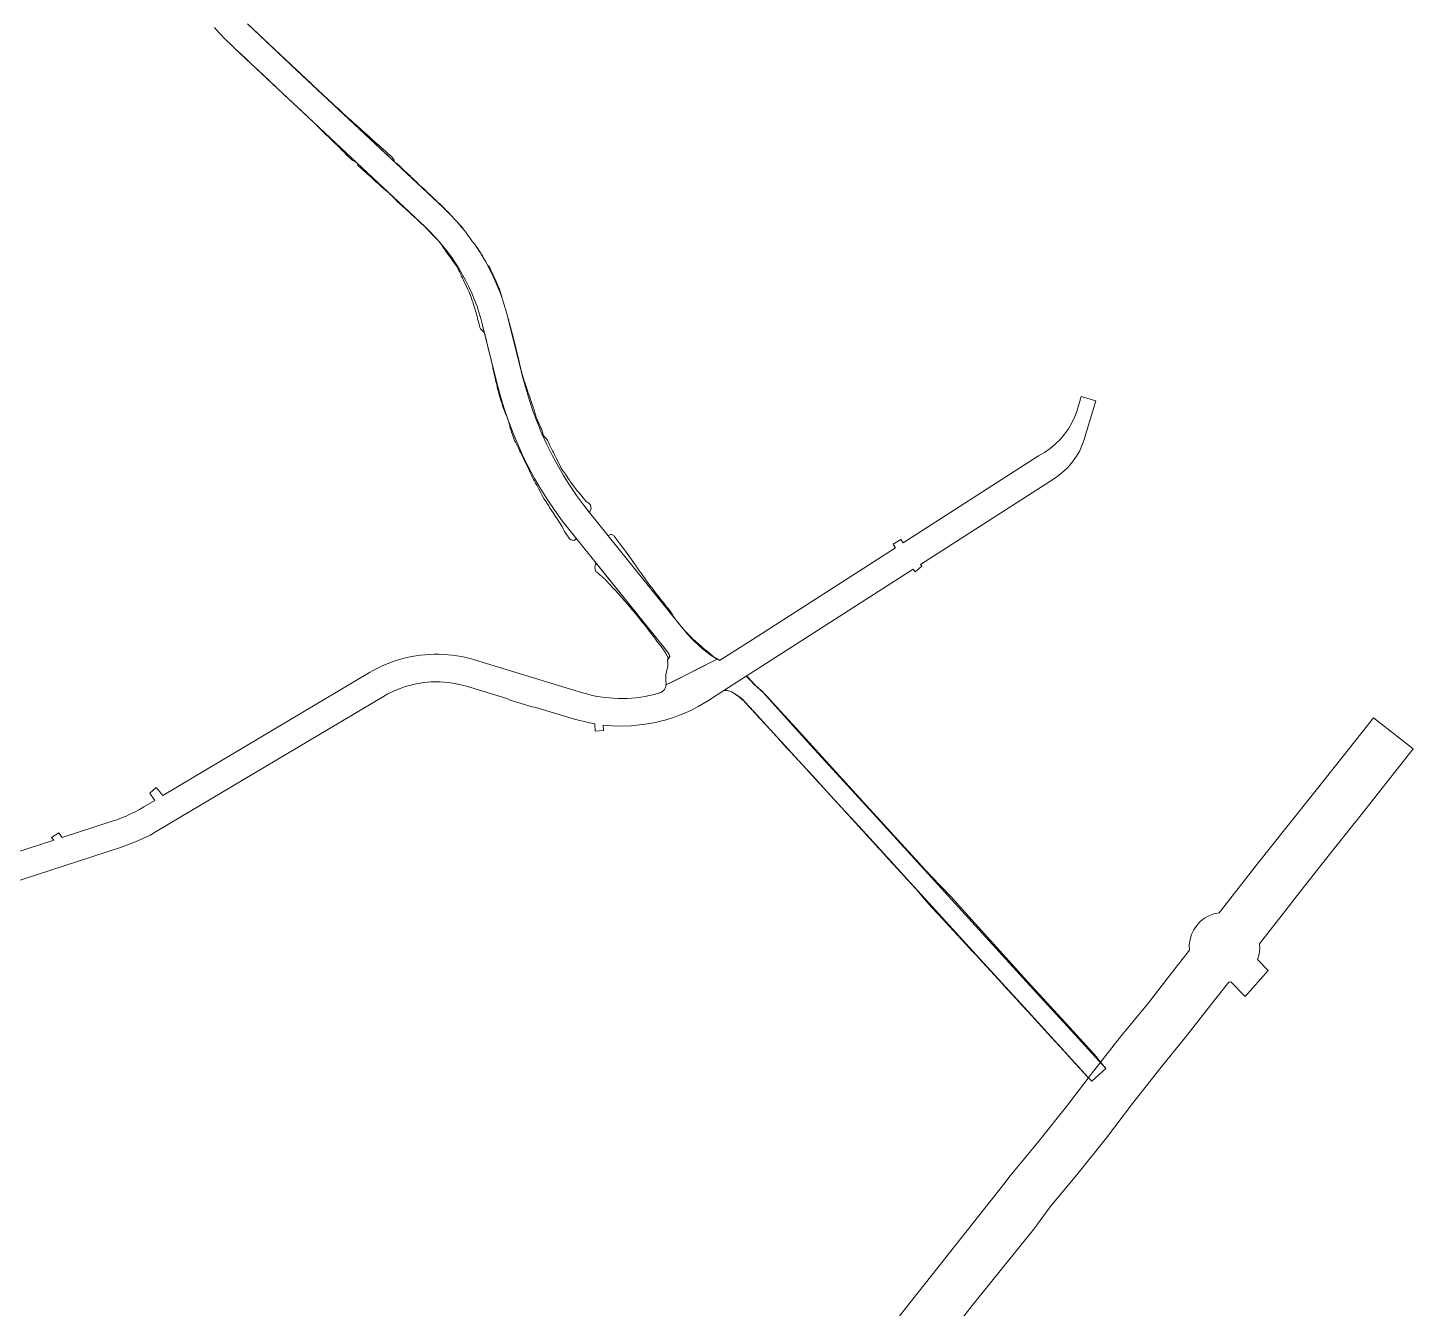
# Model space of a CAD drawing. Header units: inches. Extents: x 704148 to 723432, y 7075344 to 7101810.
# Drawn here: x 718345 to 719549, y 7096989 to 7098103 of the extents above; entities that cross this region are included whole.
import ezdxf

# ---------------------------------------------------------------- set-up
doc = ezdxf.new("R2010")
doc.units = ezdxf.units.IN
doc.header["$MEASUREMENT"] = 0
doc.layers.add('gisdb.gisadmin', color=7, linetype='Continuous', lineweight=9, true_color=0xccf5fc)

msp = doc.modelspace()

# ---------------------------------------------------------------- linework, layer by layer
at = {"layer": 'gisdb.gisadmin'}
for points in [[(718535.6132, 7098106.1868), (718705.8903, 7097946.2746), (718710.6804, 7097941.6215), (718712.7793, 7097939.4404), (718712.8396, 7097939.3771), (718715.7506, 7097936.3207), (718715.7919, 7097936.2774), (718717.245, 7097934.6591), (718719.4861, 7097932.1672), (718720.6373, 7097930.8197), (718721.7984, 7097929.4376), (718722.9121, 7097928.112), (718723.6414, 7097927.2439), (718724.0218, 7097926.791), (718725.4543, 7097924.8353), (718726.7228, 7097923.1118), (718727.9941, 7097921.3919), (718728.9497, 7097920.104), (718730.2268, 7097918.389), (718731.5077, 7097916.6761), (718732.7928, 7097914.9649), (718733.8544, 7097913.5571), (718734.0824, 7097913.2547), (718735.7064, 7097910.8357), (718736.9716, 7097908.8554), (718737.6807, 7097907.7338), (718738.4911, 7097906.4521), (718739.2028, 7097905.3264), (718739.8234, 7097904.2995), (718740.3326, 7097903.4307), (718741.1317, 7097902.067), (718741.2231, 7097901.9452), (718741.2404, 7097901.8815), (718742.8365, 7097899.1579), (718744.3312, 7097896.3979), (718745.3008, 7097894.6077), (718749.4778, 7097886.2584), (718751.7743, 7097881.2365), (718753.5002, 7097877.0987), (718754.3451, 7097875.0731), (718755.0721, 7097873.1499), (718756.5588, 7097869.2172), (718756.7066, 7097868.8265), (718757.1608, 7097867.5211), (718757.2351, 7097867.2716), (718757.6194, 7097865.9813), (718758.0787, 7097864.4429), (718758.8461, 7097861.8813), (718759.4619, 7097859.8335), (718760.2343, 7097857.2748), (718761.0101, 7097854.7163), (718761.4773, 7097853.1809), (718761.9459, 7097851.6449), (718762.215, 7097850.7651), (718762.5095, 7097849.659), (718775.277, 7097798.2402), (718777.9173, 7097788.319), (718780.8879, 7097778.4917), (718784.1855, 7097768.7691), (718787.8063, 7097759.1623), (718791.7463, 7097749.6819), (718796.0011, 7097740.3385), (718800.5659, 7097731.1426), (718805.4356, 7097722.1045), (718810.6048, 7097713.2343), (718816.0678, 7097704.5419), (718821.8183, 7097696.037), (718827.85, 7097687.7291), (718834.156, 7097679.6278), (718849.3116, 7097660.8148), (718911.6118, 7097583.4803), (718917.0306, 7097576.7537), (718917.5265, 7097576.1682), (718924.1196, 7097569.1049), (718931.3033, 7097562.6431), (718939.0228, 7097556.832), (718944.0444, 7097553.6595), (718902.7861, 7097532.6658), (718899.6963, 7097531.2436), (718899.7274, 7097531.9543), (718899.6513, 7097533.0674), (718899.6451, 7097533.1099), (718899.532, 7097533.88), (718899.3499, 7097536.0095), (718899.3525, 7097537.3873), (718899.354, 7097538.1469), (718899.5444, 7097540.2757), (718899.9196, 7097542.3799), (718900.4768, 7097544.4433), (718900.6894, 7097545.2307), (718900.8406, 7097545.7909), (718900.9403, 7097546.3499), (718901.0857, 7097547.165), (718901.21, 7097548.5553), (718901.1876, 7097550.4008), (718901.0295, 7097551.7877), (718901.0097, 7097551.8905), (718900.8245, 7097552.8488), (718903.0055, 7097555.9856), (718902.3538, 7097557.5096), (718901.5717, 7097558.9711), (718900.6652, 7097560.3588), (718900.0227, 7097561.2037), (718816.2451, 7097665.1986), (718809.4665, 7097673.9071), (718802.983, 7097682.8374), (718796.8016, 7097691.9794), (718790.9294, 7097701.3231), (718785.3729, 7097710.8578), (718780.1383, 7097720.5731), (718775.2315, 7097730.4579), (718770.658, 7097740.5012), (718766.4228, 7097750.6919), (718763.1793, 7097759.2977), (718763.1132, 7097759.5995), (718762.7314, 7097760.5579), (718762.4327, 7097761.3074), (718758.9861, 7097771.4694), (718755.793, 7097782.0331), (718752.9548, 7097792.6976), (718740.1873, 7097844.1163), (718738.6685, 7097849.8199), (718736.9583, 7097855.469), (718735.0585, 7097861.0572), (718732.9713, 7097866.5782), (718730.6991, 7097872.0256), (718728.2446, 7097877.3934), (718725.6104, 7097882.6753), (718722.7996, 7097887.8654), (718719.8153, 7097892.9577), (718716.6611, 7097897.9465), (718713.3404, 7097902.8261), (718709.857, 7097907.5909), (718706.2149, 7097912.2356), (718702.4183, 7097916.7548), (718698.4714, 7097921.1433), (718694.3788, 7097925.3963), (718690.1451, 7097929.5089), (718525.1597, 7098084.4514), (718525.1485, 7098084.462), (718525.1409, 7098084.4691), (718524.7835, 7098084.8036), (718522.593, 7098086.8535), (718520.4026, 7098088.9034), (718518.164, 7098091.0664), (718516.6608, 7098092.5325), (718516.5883, 7098092.6033), (718514.839, 7098094.3083), (718514.7811, 7098094.3647), (718513.305, 7098095.8584), (718512.7915, 7098096.4287), (718511.8993, 7098097.4198), (718510.494, 7098098.9798), (718509.0887, 7098100.5387), (718506.9804, 7098102.876)], [(718538.0443, 7098104.0367), (718539.8637, 7098102.3221), (718542.7747, 7098099.5787), (718544.594, 7098097.8641), (718546.7773, 7098095.8065), (718549.3244, 7098093.4061), (718551.5076, 7098091.3485), (718552.5992, 7098090.3197), (718554.0547, 7098088.948), (718555.1464, 7098087.9193), (718556.6018, 7098086.5476), (718558.0573, 7098085.1759), (718560.9683, 7098082.4325), (718562.7877, 7098080.7179), (718565.6987, 7098077.9745), (718567.1542, 7098076.6028), (718568.9735, 7098074.8881), (718571.1568, 7098072.8306), (718571.8845, 7098072.1447), (718572.9761, 7098071.116), (718574.0678, 7098070.0872), (718574.7955, 7098069.4014), (718575.5232, 7098068.7155), (718577.3426, 7098067.0009), (718578.4344, 7098065.9723), (718535.6132, 7098106.1868)], [(718140.1792, 7097322.4243), (718367.2762, 7097396.1188), (718365.3877, 7097398.612), (718371.6328, 7097402.4262), (718374.7345, 7097398.5391), (718417.9526, 7097412.5637), (718422.0599, 7097413.9693), (718426.1202, 7097415.5052), (718430.1295, 7097417.1698), (718434.0837, 7097418.9614), (718437.9787, 7097420.8782), (718441.8106, 7097422.9183), (718445.5754, 7097425.0796), (718455.155, 7097430.7838), (718450.7248, 7097437.1928), (718456.3654, 7097441.8916), (718462.1569, 7097434.9531), (718641.7262, 7097541.8785), (718645.156, 7097543.841), (718648.6518, 7097545.6834), (718652.2094, 7097547.4033), (718655.8244, 7097548.9989), (718659.4927, 7097550.468), (718663.2097, 7097551.8091), (718666.971, 7097553.0204), (718670.7721, 7097554.1005), (718674.6083, 7097555.0481), (718678.4751, 7097555.862), (718682.3678, 7097556.5414), (718686.2818, 7097557.0853), (718690.2122, 7097557.4931), (718694.1544, 7097557.7643), (718698.1037, 7097557.8986), (718702.0552, 7097557.8959), (718706.0043, 7097557.756), (718709.9461, 7097557.4793), (718713.876, 7097557.066), (718717.7892, 7097556.5166), (718721.6809, 7097555.8319), (718725.5466, 7097555.0125), (718729.3815, 7097554.0596), (718733.181, 7097552.9741), (718826.9795, 7097524.41), (718830.7647, 7097523.3271), (718834.5844, 7097522.3732), (718838.4343, 7097521.5493), (718842.3099, 7097520.8564), (718846.2068, 7097520.2953), (718850.1204, 7097519.8667), (718854.0464, 7097519.571), (718857.9801, 7097519.4086), (718861.917, 7097519.3797), (718865.8527, 7097519.4843), (718869.7825, 7097519.7222), (718873.702, 7097520.0933), (718877.6067, 7097520.597), (718881.4921, 7097521.2329), (718883.8234, 7097521.6961), (718885.3536, 7097522.0001), (718889.187, 7097522.8978), (718890.0603, 7097523.1338), (718892.9877, 7097523.925), (718893.6822, 7097524.0788), (718894.3606, 7097524.2926), (718894.3607, 7097524.2926), (718895.018, 7097524.5647), (718895.0184, 7097524.5649), (718895.6487, 7097524.8929), (718895.649, 7097524.8931), (718896.0907, 7097525.1743), (718896.249, 7097525.2752), (718896.8135, 7097525.7081), (718897.0311, 7097525.9075), (718897.3381, 7097526.1886), (718897.3382, 7097526.1888), (718897.8185, 7097526.7128), (718897.8187, 7097526.713), (718898.2519, 7097527.2773), (718898.6342, 7097527.8772), (718898.9628, 7097528.5081), (718898.9629, 7097528.5084), (718899.2351, 7097529.165), (718899.2352, 7097529.1653), (718899.4492, 7097529.8437), (718899.4493, 7097529.8439), (718899.6033, 7097530.538), (718899.6033, 7097530.5382), (718899.6963, 7097531.2435), (718903.5992, 7097533.13), (718944.0441, 7097553.6596), (718944.3002, 7097553.7896), (718945.2043, 7097553.2086), (718946.1715, 7097552.3156), (718968.953, 7097566.9419), (718971.3087, 7097568.4543), (719099.1664, 7097650.5422), (719097.1267, 7097653.7192), (719103.9128, 7097657.7394), (719105.8736, 7097654.8484), (719223.475, 7097730.3515), (719228.6241, 7097733.3), (719233.4966, 7097736.6859), (719238.0554, 7097740.4837), (719242.2659, 7097744.6643), (719246.096, 7097749.196), (719249.5166, 7097754.0443), (719252.5016, 7097759.1723), (719255.0284, 7097764.5408), (719256.71, 7097768.9914), (719260.6539, 7097782.0163), (719273.4788, 7097778.133), (719262.9561, 7097743.6562), (719261.6007, 7097739.8911), (719260.7272, 7097738.0005), (719259.2882, 7097734.886), (719257.3555, 7097731.5111), (719256.5483, 7097730.1015), (719252.0948, 7097724.0053), (719248.6237, 7097720.0802), (719243.8734, 7097715.6388), (719240.59, 7097713.0297), (719237.2714, 7097710.6886), (719120.804, 7097635.9135), (719122.1302, 7097634.3378), (719116.3902, 7097629.5837), (719114.4989, 7097631.8655), (718978.8915, 7097544.8021), (718976.6313, 7097543.351), (718969.3362, 7097538.6673), (718949.972, 7097526.235), (718944.2219, 7097522.5433), (718944.1378, 7097522.4893), (718936.4923, 7097517.5807), (718933.157, 7097515.5048), (718933.155, 7097515.5036), (718927.6971, 7097512.3768), (718922.4256, 7097509.6551), (718916.7138, 7097507.0149), (718911.2253, 7097504.763), (718905.3068, 7097502.6313), (718905.3051, 7097502.6307), (718905.3035, 7097502.6302), (718899.6411, 7097500.8657), (718893.5585, 7097499.2577), (718893.5577, 7097499.2574), (718890.4069, 7097498.6438), (718881.5609, 7097496.9209), (718869.4062, 7097495.6388), (718857.186, 7097495.421), (718844.9933, 7097496.2691), (718845.2224, 7097491.4418), (718838.0305, 7097491.1005), (718837.7369, 7097497.2859), (718831.8241, 7097498.4039), (718819.9879, 7097501.451), (718786.4267, 7097511.6651), (718783.3656, 7097512.1853), (718764.2331, 7097518.0117), (718761.1259, 7097519.3698), (718726.1894, 7097530.0151), (718718.5943, 7097531.9704), (718710.8577, 7097533.2563), (718703.0384, 7097533.863), (718695.196, 7097533.786), (718687.3902, 7097533.0257), (718679.6803, 7097531.5879), (718672.1251, 7097529.4837), (718664.782, 7097526.729), (718657.707, 7097523.3448), (718654.0051, 7097521.2575), (718457.8543, 7097404.4585), (718451.0533, 7097400.6302), (718438.4448, 7097394.622), (718425.3605, 7097389.7355), (718156.9145, 7097302.623)], [(719086.6637, 7096961.8798), (719108.8613, 7096990.0779), (719193.4946, 7097096.9535), (719198.8634, 7097104.2701), (719223.7423, 7097134.4169), (719247.9109, 7097164.4769), (719270.5222, 7097194.1866), (719295.7966, 7097226.2943), (719318.1282, 7097253.6296), (719341.958, 7097284.1572), (719354.7294, 7097300.5131), (719354.6194, 7097305.1015), (719355.2152, 7097309.6523), (719356.5028, 7097314.0577), (719358.4516, 7097318.2131), (719361.0154, 7097322.02), (719364.1334, 7097325.3881), (719367.7315, 7097328.2374), (719371.7245, 7097330.5004), (719376.0176, 7097332.1235), (719380.5091, 7097333.068), (719389.9494, 7097344.8566), (719413.7318, 7097375.1658), (719439.7047, 7097408.0702), (719463.7102, 7097438.27), (719488.4532, 7097469.099), (719514.6853, 7097502.6666), (719549.3547, 7097475.5734), (719499.5486, 7097412.6276), (719498.0898, 7097410.81), (719474.1953, 7097380.7498), (719448.3082, 7097347.9542), (719440.5202, 7097338.0287), (719424.7785, 7097317.9668), (719415.7075, 7097305.9738), (719415.8431, 7097301.815), (719415.2527, 7097297.0591), (719413.9303, 7097292.4528), (719413.9022, 7097292.3923), (719423.1029, 7097282.7011), (719403.0406, 7097260.155), (719390.8468, 7097273.1049), (719388.8369, 7097272.7004), (719376.642, 7097257.0828), (719352.5118, 7097226.1704), (719330.1234, 7097198.7657), (719305.3178, 7097167.2534), (719282.5691, 7097137.3631), (719257.8573, 7097106.6275), (719233.5966, 7097077.2299), (719219.3363, 7097057.796), (719165.9308, 7096991.372), (719143.4187, 7096962.8421)]]:
    msp.add_lwpolyline(points, dxfattribs=at)
for points in [[(718525.1597, 7098084.4514), (718690.1451, 7097929.5089), (718689.5112, 7097930.0756), (718688.4077, 7097931.0918), (718686.5843, 7097932.802), (718682.8546, 7097936.1344), (718680.2807, 7097938.5063), (718678.4576, 7097940.217), (718676.2465, 7097942.2449), (718673.7057, 7097944.6521), (718670.0032, 7097948.0134), (718668.1542, 7097949.6964), (718666.3067, 7097951.3811), (718663.8016, 7097953.8263), (718660.6332, 7097957.026), (718659.9297, 7097957.7377), (718658.5236, 7097959.162), (718657.4052, 7097960.1622), (718655.8742, 7097961.4535), (718654.3257, 7097962.7262), (718651.6685, 7097965.0094), (718649.8169, 7097966.6898), (718646.85, 7097969.3736), (718645.3644, 7097970.7133), (718643.5055, 7097972.3858), (718641.272, 7097974.3898), (718640.1541, 7097975.3906), (718638.2891, 7097977.0567), (718637.1691, 7097978.0552), (718635.6746, 7097979.3853), (718633.8045, 7097981.0459), (718633.4302, 7097981.3777), (718632.6813, 7097982.0411), (718632.3068, 7097982.3727), (718631.6, 7097983.0809), (718630.7357, 7097985.0821), (718630.4556, 7097985.5142), (718630.0569, 7097985.82), (718629.2021, 7097986.3706), (718628.742, 7097986.611), (718627.3504, 7097987.3204), (718626.4305, 7097987.8017), (718626.0738, 7097988.1522), (718624.2907, 7097989.9055), (718622.153, 7097992.0115), (718619.6616, 7097994.4713), (718617.8838, 7097996.2301), (718615.0404, 7097999.0455), (718610.7658, 7098003.2584), (718606.4784, 7098007.4578), (718603.9716, 7098009.9011), (718599.6642, 7098014.0791), (718593.9011, 7098019.6286), (718588.1155, 7098025.1541), (718582.3072, 7098030.6555), (718576.1187, 7098036.4824), (718567.0169, 7098045.0501), (718560.8277, 7098050.8762), (718554.2743, 7098057.0451), (718545.1725, 7098065.6128), (718538.9833, 7098071.4389), (718534.2503, 7098075.8942), (718530.2455, 7098079.664)], [(718578.4344, 7098065.9723), (718580.2588, 7098064.263), (718583.1777, 7098061.5281), (718586.4616, 7098058.4513), (718591.5698, 7098053.6653), (718594.8536, 7098050.5885), (718599.5998, 7098046.1473), (718602.5272, 7098043.4215), (718603.9931, 7098042.0608), (718609.1346, 7098037.3103), (718611.7119, 7098034.9419), (718615.0318, 7098031.9036), (718618.7291, 7098028.5367), (718623.9201, 7098023.8387), (718625.4064, 7098022.4999), (718626.522, 7098021.4967), (718628.0108, 7098020.1604), (718630.9926, 7098017.4924), (718633.98, 7098014.8304), (718635.8474, 7098013.167), (718638.0865, 7098011.1688), (718641.8136, 7098007.8337), (718643.3029, 7098006.498), (718647.7651, 7098002.4848), (718649.6219, 7098000.8101), (718651.4772, 7097999.1338), (718653.3312, 7097997.4559), (718655.9242, 7097995.1044), (718657.7747, 7097993.4229), (718661.1019, 7097990.3923), (718662.2099, 7097989.381), (718662.4987, 7097988.9581), (718662.9181, 7097987.944), (718663.1276, 7097987.4367), (718663.3423, 7097986.9349), (718663.5156, 7097986.389), (718663.7324, 7097985.8896), (718664.1584, 7097985.6127), (718664.5584, 7097985.3083), (718664.9978, 7097985.0458), (718665.4372, 7097984.7833), (718665.877, 7097984.5212), (718666.2639, 7097984.2028), (718667.3905, 7097983.2112), (718670.2627, 7097980.4266), (718672.0606, 7097978.6891), (718674.9418, 7097975.914), (718677.1063, 7097973.8365), (718677.8285, 7097973.1448), (718678.5511, 7097972.4534), (718681.0827, 7097970.0364), (718682.8936, 7097968.3128), (718683.9812, 7097967.2797), (718685.4325, 7097965.9036), (718687.2486, 7097964.1855), (718688.703, 7097962.8126), (718691.9805, 7097959.7291), (718693.0739, 7097958.7023), (718694.8963, 7097956.9908), (718696.3542, 7097955.6217), (718697.8121, 7097954.2525), (718698.9055, 7097953.2257), (718699.9989, 7097952.1988), (718701.0923, 7097951.172), (718702.9147, 7097949.4605), (718704.3726, 7097948.0914), (718705.8305, 7097946.7222), (718707.3047, 7097945.1986), (718708.7814, 7097943.6442), (718710.2573, 7097942.0914), (718711.364, 7097940.9277), (718712.7793, 7097939.4404), (718710.6804, 7097941.6215), (718705.8903, 7097946.2746)], [(718698.4714, 7097921.1433), (718702.4183, 7097916.7548), (718702.0488, 7097917.1476), (718701.3973, 7097917.834), (718700.3837, 7097918.8302), (718699.7086, 7097919.4938), (718698.6765, 7097920.4697), (718698.0068, 7097921.1363), (718697.6748, 7097921.4722), (718697.0138, 7097922.1463), (718696.6837, 7097922.4837), (718695.7139, 7097923.5154), (718695.3995, 7097923.868), (718695.085, 7097924.2208), (718694.436, 7097924.9069), (718693.8015, 7097925.6078), (718693.1588, 7097926.3013), (718692.511, 7097926.9902), (718691.863, 7097927.6795), (718691.2134, 7097928.3678), (718690.8858, 7097928.7092), (718690.2424, 7097929.4053), (718690.2466, 7097929.4103), (718694.3788, 7097925.3963)], [(718722.6084, 7097928.7289), (718723.872, 7097926.9955), (718724.0218, 7097926.791), (718723.6414, 7097927.2439), (718722.9121, 7097928.112), (718721.7984, 7097929.4376), (718720.6373, 7097930.8197), (718719.4861, 7097932.1672), (718717.245, 7097934.6591), (718715.7919, 7097936.2774), (718716.8998, 7097935.1151), (718718.3783, 7097933.5651), (718719.8591, 7097932.0149), (718720.9727, 7097930.8531), (718721.6618, 7097930.0324)], [(718702.4183, 7097916.7548), (718706.2149, 7097912.2356), (718709.857, 7097907.5909), (718713.3404, 7097902.8261), (718716.6611, 7097897.9465), (718719.8153, 7097892.9577), (718722.7996, 7097887.8654), (718725.6104, 7097882.6753), (718728.2446, 7097877.3934), (718730.6991, 7097872.0256), (718732.9713, 7097866.5782), (718735.0585, 7097861.0572), (718736.9583, 7097855.469), (718738.6685, 7097849.8199), (718740.1873, 7097844.1163), (718752.9548, 7097792.6976), (718755.793, 7097782.0331), (718758.9861, 7097771.4694), (718762.4327, 7097761.3074), (718762.1584, 7097761.9958), (718761.5851, 7097763.4341), (718761.3939, 7097763.9137), (718760.82, 7097765.3528), (718760.4371, 7097766.3125), (718759.8625, 7097767.7527), (718759.4791, 7097768.7132), (718759.0955, 7097769.674), (718758.7117, 7097770.6353), (718758.3277, 7097771.5969), (718758.1556, 7097772.0842), (718757.8468, 7097773.0701), (718757.5378, 7097774.0559), (718757.0742, 7097775.5347), (718756.7651, 7097776.5206), (718756.1464, 7097778.4924), (718755.3723, 7097780.9577), (718754.9075, 7097782.4372), (718754.2259, 7097784.9296), (718753.8461, 7097786.4328), (718753.4661, 7097787.9358), (718752.9592, 7097789.9394), (718752.7058, 7097790.9412), (718752.1142, 7097793.4249), (718751.8025, 7097794.8931), (718751.3904, 7097796.8515), (718751.0817, 7097798.3204), (718750.5526, 7097800.2497), (718749.8615, 7097803.1692), (718749.6399, 7097804.1446), (718749.0219, 7097806.567), (718748.9646, 7097807.068), (718748.7944, 7097808.5713), (718748.5838, 7097810.0645), (718748.208, 7097811.5168), (718747.9586, 7097812.4852), (718747.5862, 7097813.9383), (718746.9702, 7097816.3612), (718746.1173, 7097819.7558), (718745.3953, 7097822.6676), (718744.6814, 7097825.5814), (718744.2101, 7097827.5251), (718743.859, 7097828.9835), (718743.1631, 7097831.9018), (718742.7036, 7097833.8484), (718742.4753, 7097834.8221), (718742.2479, 7097835.796), (718741.7952, 7097837.2292), (718741.5787, 7097837.6906), (718741.2376, 7097838.1211), (718740.7944, 7097838.5262), (718739.9092, 7097839.3368), (718739.0664, 7097840.1579), (718738.6461, 7097840.5687), (718738.2547, 7097840.9867), (718737.9356, 7097841.4226), (718737.77, 7097841.8967), (718737.6599, 7097842.3845), (718737.4403, 7097843.3604), (718737.09, 7097844.7167), (718736.8573, 7097845.6176), (718736.7413, 7097846.0682), (718736.5102, 7097846.9696), (718736.2802, 7097847.8715), (718736.0513, 7097848.774), (718735.8235, 7097849.677), (718735.5966, 7097850.5807), (718735.3708, 7097851.4851), (718735.146, 7097852.3902), (718734.8106, 7097853.7497), (718734.5881, 7097854.6572), (718734.3165, 7097855.5493), (718734.0198, 7097856.4334), (718733.5769, 7097857.7601), (718733.1365, 7097859.0879), (718732.5529, 7097860.8603), (718731.8289, 7097863.0798), (718731.5409, 7097863.969), (718731.1105, 7097865.3047), (718730.6817, 7097866.6425), (718730.1097, 7097868.4289), (718729.8235, 7097869.3235), (718729.5372, 7097870.2189), (718729.1957, 7097871.0915), (718728.401, 7097872.7877), (718727.8057, 7097874.0597), (718727.0129, 7097875.7558), (718725.8248, 7097878.301), (718724.6326, 7097880.8462), (718723.6337, 7097882.9669), (718722.6294, 7097885.088), (718721.8218, 7097886.7855), (718721.2136, 7097888.0592), (718720.6031, 7097889.3336), (718719.9903, 7097890.6086), (718719.5804, 7097891.4592), (718718.9636, 7097892.7358), (718718.3442, 7097894.0135), (718717.9103, 7097894.8537), (718716.55, 7097896.78), (718715.46, 7097898.3177), (718714.0952, 7097900.2362), (718713.0011, 7097901.7683), (718711.081, 7097904.4448), (718710.2558, 7097905.5902), (718709.1531, 7097907.1163), (718708.3241, 7097908.2601), (718707.4933, 7097909.4035), (718707.216, 7097909.7845), (718706.6835, 7097910.5645), (718706.1823, 7097911.3707), (718705.6824, 7097912.1796), (718705.4252, 7097912.5787), (718704.8756, 7097913.349), (718704.5969, 7097913.7313), (718704.02, 7097914.48), (718703.4431, 7097915.2293), (718702.8692, 7097915.9818)], [(718740.7335, 7097902.899), (718741.0181, 7097902.4454), (718741.2231, 7097901.9452), (718741.1317, 7097902.067), (718740.3326, 7097903.4307), (718739.8234, 7097904.2995), (718739.2028, 7097905.3264), (718738.4911, 7097906.4521), (718737.6807, 7097907.7338), (718736.9716, 7097908.8554), (718735.7064, 7097910.8357), (718734.0824, 7097913.2547), (718735.0529, 7097911.9724), (718736.0262, 7097910.6902), (718737.0026, 7097909.4078), (718737.2599, 7097908.9361), (718737.5106, 7097908.4605), (718737.9927, 7097907.4979), (718738.2437, 7097907.0234), (718738.4948, 7097906.5491), (718738.7928, 7097906.1041), (718739.0925, 7097905.66), (718739.3743, 7097905.2049), (718739.9312, 7097904.2904), (718740.1884, 7097903.8204), (718740.4633, 7097903.3611)], [(718755.1802, 7097874.2145), (718755.9409, 7097871.6355), (718757.1608, 7097867.5211), (718756.7066, 7097868.8265), (718756.5588, 7097869.2172), (718755.0721, 7097873.1499), (718754.3451, 7097875.0731), (718753.5002, 7097877.0987), (718751.7743, 7097881.2365), (718749.4778, 7097886.2584), (718745.3008, 7097894.6077), (718744.3312, 7097896.3979), (718744.3855, 7097896.3567), (718744.8128, 7097895.9791), (718745.2312, 7097895.5955), (718745.9274, 7097894.7506), (718746.6131, 7097893.2923), (718747.2969, 7097891.8342), (718748.6588, 7097888.9177), (718749.564, 7097886.9732), (718749.7902, 7097886.4871), (718750.6945, 7097884.5427), (718751.8245, 7097882.1114), (718752.7284, 7097880.1653), (718753.4065, 7097878.7049), (718754.3109, 7097876.7561), (718754.7242, 7097875.7652)], [(718762.7934, 7097848.6253), (718763.2504, 7097846.6781), (718762.5095, 7097849.659), (718762.215, 7097850.7651), (718762.4159, 7097850.1082)], [(718763.2504, 7097846.6781), (718763.6402, 7097845.2293), (718763.8984, 7097844.263), (718764.4121, 7097842.3298), (718764.9221, 7097840.3958), (718765.5545, 7097837.9769), (718766.3058, 7097835.0723), (718767.0489, 7097832.1657), (718767.5397, 7097830.2269), (718768.3898, 7097826.8317), (718769.1095, 7097823.9193), (718769.821, 7097821.0048), (718770.4076, 7097818.5746), (718770.9885, 7097816.1429), (718771.5637, 7097813.7098), (718771.906, 7097812.2493), (718772.5845, 7097809.3266), (718773.0323, 7097807.3771), (718773.3747, 7097805.9166), (718773.629, 7097804.9493), (718774.5235, 7097801.5652), (718775.0381, 7097799.6322), (718775.5844, 7097797.7322), (718776.0482, 7097796.3663), (718776.8218, 7097794.0922), (718777.4404, 7097792.2748), (718777.9043, 7097790.9128), (718778.2134, 7097790.0053), (718778.6771, 7097788.6446), (718779.1406, 7097787.2846), (718779.6041, 7097785.9253), (718780.3765, 7097783.6609), (718781.1488, 7097781.398), (718781.7667, 7097779.5884), (718782.0757, 7097778.6839), (718783.0027, 7097775.9708), (718783.4663, 7097774.6146), (718784.0846, 7097772.8064), (718784.8577, 7097770.5461), (718785.3038, 7097769.1834), (718785.6896, 7097767.7985), (718786.0792, 7097766.4138), (718786.8656, 7097764.1552), (718787.3151, 7097762.791), (718787.7787, 7097761.4316), (718788.5239, 7097759.6684), (718789.0034, 7097758.8296), (718789.7169, 7097757.5709), (718790.0673, 7097756.6817), (718790.604, 7097755.3524), (718790.9982, 7097754.4812), (718791.3914, 7097753.6099), (718791.8731, 7097752.2571), (718792.3622, 7097750.9066), (718792.9132, 7097749.0601), (718793.2191, 7097748.1491), (718793.8339, 7097747.3755), (718795.3707, 7097745.4488), (718796.2926, 7097744.2978), (718796.8098, 7097743.487), (718797.424, 7097742.1964), (718797.8349, 7097741.3366), (718798.4533, 7097740.048), (718799.2816, 7097738.3317), (718799.9058, 7097737.0459), (718800.9516, 7097734.9053), (718801.3719, 7097734.05), (718802.4275, 7097731.9137), (718803.4902, 7097729.7803), (718804.3455, 7097728.0757), (718804.9899, 7097726.7983), (718806.0697, 7097724.6715), (718808.2508, 7097720.4254), (718809.1783, 7097718.7569), (718809.71, 7097717.9623), (718811.3106, 7097715.5841), (718812.1139, 7097714.398), (718814.5355, 7097710.8518), (718815.6175, 7097709.2814), (718816.9745, 7097707.3229), (718817.5175, 7097706.54), (718818.874, 7097704.5831), (718819.7528, 7097703.4527), (718820.9645, 7097701.9743), (718822.4768, 7097700.1285), (718824.2884, 7097697.9164), (718826.3979, 7097695.339), (718828.8041, 7097692.3969), (718830.3187, 7097690.5693), (718830.7485, 7097690.2993), (718831.1775, 7097690.0294), (718831.6056, 7097689.7594), (718832.0327, 7097689.4895), (718832.4589, 7097689.2195), (718832.8612, 7097688.9321), (718833.2428, 7097688.6294), (718833.963, 7097687.6992), (718834.5404, 7097684.6009), (718833.13, 7097681.08), (718833.1116, 7097680.9695), (718827.85, 7097687.7291), (718821.8183, 7097696.037), (718816.0678, 7097704.5419), (718810.6048, 7097713.2343), (718805.4356, 7097722.1045), (718800.5659, 7097731.1426), (718796.0011, 7097740.3385), (718791.7463, 7097749.6819), (718787.8063, 7097759.1623), (718784.1855, 7097768.7691), (718780.8879, 7097778.4917), (718777.9173, 7097788.319), (718775.277, 7097798.2402)], [(718816.2451, 7097665.1986), (718821.9159, 7097658.1593), (718819.3505, 7097656.9335), (718817.0879, 7097657.4174), (718815.6275, 7097658.321), (718814.7921, 7097659.5742), (718813.9556, 7097660.8265), (718813.117, 7097662.0771), (718811.4753, 7097664.7492), (718810.2054, 7097667.068), (718809.1983, 7097668.9238), (718808.9478, 7097669.3878), (718808.1346, 7097670.7312), (718806.4224, 7097673.3484), (718804.9993, 7097675.5286), (718803.5772, 7097677.7069), (718802.1558, 7097679.8834), (718800.4509, 7097682.4931), (718798.4623, 7097685.5357), (718797.6101, 7097686.8391), (718796.1896, 7097689.0108), (718795.3372, 7097690.3136), (718794.7688, 7097691.1821), (718794.4846, 7097691.6163), (718793.5002, 7097693.4508), (718791.7725, 7097696.6525), (718790.2821, 7097699.3862), (718788.7822, 7097702.1111), (718787.2726, 7097704.8277), (718786.2604, 7097706.6346), (718784.9886, 7097708.889), (718784.4777, 7097709.7895), (718783.7091, 7097711.139), (718783.2771, 7097712.0832), (718782.6316, 7097713.4998), (718781.5506, 7097715.8554), (718780.8987, 7097717.2657), (718779.8069, 7097719.6113), (718778.9284, 7097721.4838), (718777.8237, 7097723.8197), (718776.7115, 7097726.1509), (718775.8162, 7097728.0127), (718774.4637, 7097730.8008), (718773.3277, 7097733.1205), (718772.6421, 7097734.511), (718772.1833, 7097735.4374), (718770.7986, 7097738.2145), (718769.635, 7097740.5266), (718768.705, 7097742.3786), (718768.285, 7097743.3242), (718767.4271, 7097745.2084), (718767.2192, 7097745.6823), (718767.055, 7097746.1742), (718766.3871, 7097748.1363), (718766.036, 7097749.1099), (718765.8601, 7097749.5965), (718765.6842, 7097750.083), (718765.3324, 7097751.0558), (718764.9806, 7097752.0285), (718764.6287, 7097753.0009), (718764.4528, 7097753.4871), (718764.1809, 7097754.4898), (718763.9695, 7097755.5147), (718763.7582, 7097756.5385), (718763.547, 7097757.5612), (718763.3359, 7097758.5829), (718763.1793, 7097759.2977), (718766.4228, 7097750.6919), (718770.658, 7097740.5012), (718775.2315, 7097730.4579), (718780.1383, 7097720.5731), (718785.3729, 7097710.8578), (718790.9294, 7097701.3231), (718796.8016, 7097691.9794), (718802.983, 7097682.8374), (718809.4665, 7097673.9071)], [(718911.0064, 7097584.2727), (718911.6118, 7097583.4803), (718849.3116, 7097660.8148), (718851.2602, 7097661.8724), (718852.6062, 7097661.8788), (718854.1357, 7097661.0921), (718854.4412, 7097660.6962), (718854.7464, 7097660.2999), (718855.3556, 7097659.5066), (718856.2667, 7097658.3144), (718858.0792, 7097655.9222), (718859.8788, 7097653.5195), (718860.7738, 7097652.3143), (718862.554, 7097649.8961), (718863.4393, 7097648.6831), (718865.7843, 7097645.4357), (718868.1079, 7097642.171), (718871.5865, 7097637.2687), (718873.6158, 7097634.409), (718875.3551, 7097631.9578), (718877.9657, 7097628.2823), (718881.4831, 7097623.4111), (718883.5587, 7097620.5887), (718885.6518, 7097617.7805), (718887.1581, 7097615.7836), (718888.9781, 7097613.3975), (718890.5047, 7097611.417), (718893.5847, 7097607.4775), (718894.8267, 7097605.9099), (718896.0744, 7097604.3468), (718897.3279, 7097602.7883), (718898.5871, 7097601.2345), (718899.2189, 7097600.4593), (718899.5353, 7097600.0721), (718900.4867, 7097598.9124), (718901.1227, 7097598.1406), (718901.4413, 7097597.7552), (718902.0795, 7097596.9852), (718902.3794, 7097596.5847), (718902.6632, 7097596.1713), (718903.23, 7097595.3438), (718903.5127, 7097594.9295), (718904.3627, 7097593.688), (718904.9267, 7097592.8583), (718905.4578, 7097592.002), (718906.2573, 7097590.7199), (718906.7922, 7097589.8666), (718907.0602, 7097589.4405), (718907.8647, 7097588.1624), (718908.1819, 7097587.7759), (718908.5235, 7097587.409), (718908.865, 7097587.0421), (718909.1733, 7097586.6483), (718909.4788, 7097586.2524), (718909.7843, 7097585.8565), (718910.0898, 7097585.4605), (718910.7009, 7097584.6686)], [(718902.3538, 7097557.5096), (718903.0055, 7097555.9856), (718900.8245, 7097552.8488), (718901.4634, 7097555.0233), (718900.9195, 7097556.0524), (718900.3654, 7097557.065), (718899.8138, 7097558.0732), (718899.2647, 7097559.0771), (718898.7178, 7097560.0772), (718898.3842, 7097560.526), (718897.4334, 7097561.7813), (718895.3233, 7097564.5758), (718892.6103, 7097568.1688), (718891.1031, 7097570.1649), (718888.9929, 7097572.9594), (718887.787, 7097574.5562), (718886.8799, 7097575.7517), (718885.3611, 7097577.7384), (718883.2196, 7097580.5077), (718881.6793, 7097582.4771), (718879.1961, 7097585.6132), (718876.3751, 7097589.1192), (718874.161, 7097591.8299), (718871.2884, 7097595.2944), (718870.3245, 7097596.4441), (718868.0627, 7097599.1165), (718866.1101, 7097601.3958), (718864.1446, 7097603.6648), (718861.8353, 7097606.2988), (718861.5039, 7097606.674), (718860.5077, 7097607.7976), (718859.5083, 7097608.9187), (718858.5057, 7097610.0372), (718857.4999, 7097611.1531), (718856.1537, 7097612.6369), (718854.4675, 7097614.4888), (718852.7812, 7097616.3407), (718851.095, 7097618.1926), (718849.746, 7097619.6741), (718848.7342, 7097620.7852), (718847.3852, 7097622.2667), (718847.048, 7097622.6371), (718846.7107, 7097623.0075), (718846.3735, 7097623.3778), (718845.992, 7097623.7126), (718845.6057, 7097624.0435), (718844.4471, 7097625.0362), (718844.061, 7097625.3673), (718843.675, 7097625.6984), (718843.2868, 7097626.0277), (718842.5115, 7097626.6873), (718841.7377, 7097627.3481), (718841.3514, 7097627.6789), (718840.5798, 7097628.3414), (718840.1945, 7097628.6731), (718839.4252, 7097629.3375), (718839.041, 7097629.6701), (718838.6572, 7097630.0029), (718838.4378, 7097630.3693), (718838.3185, 7097631.0757), (718838.0977, 7097631.9758), (718837.8445, 7097633.3916), (718838.6948, 7097637.3313), (718900.0227, 7097561.2037), (718900.6652, 7097560.3588), (718901.5717, 7097558.9711)], [(718911.6118, 7097583.4803), (718911.6175, 7097583.4808), (718911.934, 7097583.0938), (718912.9117, 7097581.9552), (718913.2376, 7097581.5757), (718913.5635, 7097581.1962), (718914.2153, 7097580.4371), (718915.2026, 7097579.3063), (718915.544, 7097578.9392), (718916.2268, 7097578.2052), (718916.9096, 7097577.4711), (718917.5807, 7097576.7505), (718917.8778, 7097576.4342), (718918.1746, 7097576.1181), (718919.0637, 7097575.1707), (718920.2465, 7097573.9091), (718921.4272, 7097572.6482), (718922.0169, 7097572.0176), (718922.6213, 7097571.4009), (718923.2787, 7097570.8364), (718924.2623, 7097569.9911), (718924.5896, 7097569.7097), (718925.57, 7097568.8662), (718926.2225, 7097568.3043), (718927.5255, 7097567.1811), (718928.1761, 7097566.6195), (718929.1516, 7097565.7768), (718930.1263, 7097564.9329), (718930.7435, 7097564.3293), (718931.0501, 7097564.0242), (718931.6833, 7097563.437), (718932.0197, 7097563.1679), (718932.6922, 7097562.6293), (718933.3646, 7097562.0897), (718934.037, 7097561.549), (718934.7095, 7097561.0072), (718935.7189, 7097560.1921), (718936.3894, 7097559.6425), (718937.3926, 7097558.8085), (718938.3982, 7097557.9701), (718939.0702, 7097557.4086), (718939.7436, 7097556.8448), (718940.4188, 7097556.2786), (718944.3002, 7097553.7896), (718944.0444, 7097553.6595), (718939.0228, 7097556.832), (718931.3033, 7097562.6431), (718924.1196, 7097569.1049), (718917.5265, 7097576.1682), (718917.0306, 7097576.7537)], [(718969.3362, 7097538.6673), (718972.4207, 7097535.7209), (718974.2675, 7097533.7979), (718976.0496, 7097531.8146), (718983.9572, 7097524.4908), (719025.268, 7097478.8878), (719083.035, 7097415.8274), (719221.8283, 7097263.5315), (719251.7565, 7097230.6917), (719281.9237, 7097197.5896), (719281.924, 7097197.5892), (719269.8367, 7097186.5781), (719266.7571, 7097189.8854), (719021.1493, 7097458.6368), (718968.5579, 7097516.1838), (718966.2785, 7097518.4693), (718963.8086, 7097520.5474), (718961.6928, 7097522.0331), (718961.1669, 7097522.4024), (718960.2035, 7097523.0012), (718960.1948, 7097523.0065), (718957.0331, 7097524.9507), (718956.8019, 7097525.0564), (718956.0453, 7097525.4022), (718955.0218, 7097525.7658), (718954.7871, 7097525.8268), (718953.9706, 7097526.0388), (718952.8995, 7097526.2192), (718952.3867, 7097526.2602), (718951.8169, 7097526.3056), (718949.972, 7097526.235)], [(719275.19, 7097205.92), (719281.9237, 7097197.5896), (719251.7565, 7097230.6917), (719221.8283, 7097263.5315), (719083.035, 7097415.8274), (719025.268, 7097478.8878), (718983.9572, 7097524.4908), (718976.0496, 7097531.8146), (718973.734, 7097534.3535), (718969.3362, 7097538.6673), (718969.634, 7097538.6499), (718970.0795, 7097538.3763), (718974.7902, 7097533.5522), (718975.9549, 7097532.3532), (718976.3471, 7097531.9596), (718980.4205, 7097528.2033), (718982.8663, 7097525.945), (718983.9874, 7097524.9092), (718984.497, 7097524.432), (718987.6156, 7097521.0089), (718995.6963, 7097512.1374), (719009.5007, 7097496.9819), (719049.9039, 7097452.6244), (719101.0605, 7097396.4191), (719116.9881, 7097379.1399), (719121.6402, 7097373.9086), (719130.3084, 7097364.8967), (719147.5784, 7097346.8122), (719152.2413, 7097341.5908), (719181.6772, 7097308.8854), (719213.998, 7097273.3978), (719230.8453, 7097254.9271), (719240.2798, 7097244.5834), (719250.7252, 7097233.1316), (719273.9745, 7097207.642), (719274.4612, 7097206.9526)], [(719036.8859, 7097441.4173), (719045.6612, 7097431.8134), (719043.2947, 7097434.3921), (719040.5911, 7097437.3401), (719039.2393, 7097438.8141), (719037.8875, 7097440.2881), (719036.8736, 7097441.3936), (719032.8182, 7097445.8155), (719029.4387, 7097449.5005), (719027.411, 7097451.7115), (719025.7213, 7097453.554), (719023.6936, 7097455.7649), (719022.6797, 7097456.8704), (719022.3418, 7097457.2389), (719020.652, 7097459.0814), (719019.6381, 7097460.1869), (719017.9484, 7097462.0294), (719016.9345, 7097463.1349), (719015.5827, 7097464.6089), (719013.2171, 7097467.1884), (719012.2032, 7097468.2938), (719010.8514, 7097469.7678), (719008.4858, 7097472.3473), (719007.4719, 7097473.4528), (719006.4581, 7097474.5583), (719005.1063, 7097476.0323), (719002.7406, 7097478.6118), (719000.375, 7097481.1912), (718996.3196, 7097485.6132), (718995.3057, 7097486.7187), (718994.2919, 7097487.8242), (718993.278, 7097488.9297), (718991.9262, 7097490.4037), (718991.2503, 7097491.1407), (718990.5744, 7097491.8777), (718989.5605, 7097492.9832), (718988.5467, 7097494.0887), (718987.5328, 7097495.1941), (718986.8569, 7097495.9311), (718985.1672, 7097497.7736), (718984.1533, 7097498.8791), (718982.8015, 7097500.3531), (718982.1256, 7097501.0901), (718981.4497, 7097501.8271), (718980.4354, 7097502.9322), (718979.0826, 7097504.4053), (718978.4062, 7097505.1418), (718977.3917, 7097506.2466), (718976.3771, 7097507.3514), (718975.7007, 7097508.088), (718975.0243, 7097508.8245), (718974.0097, 7097509.9294), (718972.9951, 7097511.0342), (718971.6942, 7097512.4517), (718971.0623, 7097513.1418), (718970.1149, 7097514.1786), (718969.1677, 7097515.2177), (718968.5361, 7097515.9121), (718968.2202, 7097516.2598), (718967.9042, 7097516.6079), (718967.5624, 7097516.929), (718967.2017, 7097517.2298), (718966.1216, 7097518.1322), (718965.4029, 7097518.734), (718964.6851, 7097519.336), (718963.968, 7097519.9384), (718962.5353, 7097521.1449), (718961.4469, 7097522.0333), (718960.0807, 7097522.8879), (718960.1196, 7097523.0528), (718960.2035, 7097523.0012), (718961.1669, 7097522.4024), (718961.6928, 7097522.0331), (718963.8086, 7097520.5474), (718966.2785, 7097518.4693), (718968.5579, 7097516.1838), (718975.858, 7097508.1959), (718986.9735, 7097496.0329), (719006.5304, 7097474.6333), (719021.1493, 7097458.6368), (719022.3792, 7097457.291), (719027.4307, 7097451.7635)], [(719214.1955, 7097247.3999), (719266.7571, 7097189.8855), (719266.5078, 7097189.9807), (719255.7015, 7097201.78), (719245.2328, 7097213.2106), (719231.7249, 7097227.9598), (719220.2432, 7097240.4965), (719214.1647, 7097247.1336), (719209.0992, 7097252.6646), (719204.0337, 7097258.1955), (719196.9421, 7097265.9388), (719188.4997, 7097275.157), (719178.366, 7097286.2163), (719174.6453, 7097290.2668), (719169.5661, 7097295.7852), (719166.1765, 7097299.4609), (719153.6103, 7097313.0387), (719145.7795, 7097321.4612), (719136.2263, 7097331.6963), (719130.5147, 7097337.9915), (719122.9485, 7097346.6558), (719117.0364, 7097353.445), (719114.7396, 7097356.0874), (719113.7556, 7097357.2202), (719112.7678, 7097358.3494), (719112.0951, 7097359.0894), (719110.7479, 7097360.5676), (719110.0699, 7097361.3026), (719109.053, 7097362.4054), (719106.698, 7097364.9946), (719105.7003, 7097366.1148), (719105.363, 7097366.4839), (719104.007, 7097367.9541), (719101.2612, 7097370.8635), (719093.1374, 7097379.6956), (719087.424, 7097385.989), (719084.3972, 7097389.3189), (719080.0225, 7097394.1265), (719076.9922, 7097397.4532), (719074.6343, 7097400.0398), (719071.9393, 7097402.9957), (719069.5812, 7097405.582), (719067.2231, 7097408.1684), (719064.5281, 7097411.1243), (719062.5069, 7097413.3412), (719060.4856, 7097415.558), (719059.475, 7097416.6665), (719058.4644, 7097417.7749), (719057.4538, 7097418.8834), (719056.78, 7097419.6223), (719056.1063, 7097420.3613), (719055.4325, 7097421.1003), (719054.7588, 7097421.8392), (719054.085, 7097422.5782), (719053.4113, 7097423.3172), (719052.7375, 7097424.0561), (719052.0638, 7097424.7951), (719051.3901, 7097425.5341), (719051.0532, 7097425.9035), (719050.7163, 7097426.273), (719050.3794, 7097426.6425), (719050.0426, 7097427.012), (719049.7057, 7097427.3815), (719049.3688, 7097427.7509), (719049.0319, 7097428.1204), (719047.6845, 7097429.5984), (719047.0111, 7097430.3377), (719049.3729, 7097427.7537), (719051.395, 7097425.541), (719060.5001, 7097415.578), (719077.0121, 7097397.5101), (719104.0184, 7097367.9589), (719109.0729, 7097362.4281), (719130.9605, 7097338.4781), (719166.4588, 7097299.6348)]]:
    msp.add_lwpolyline(points, close=True, dxfattribs=at)

doc.saveas('drawing.dxf')
